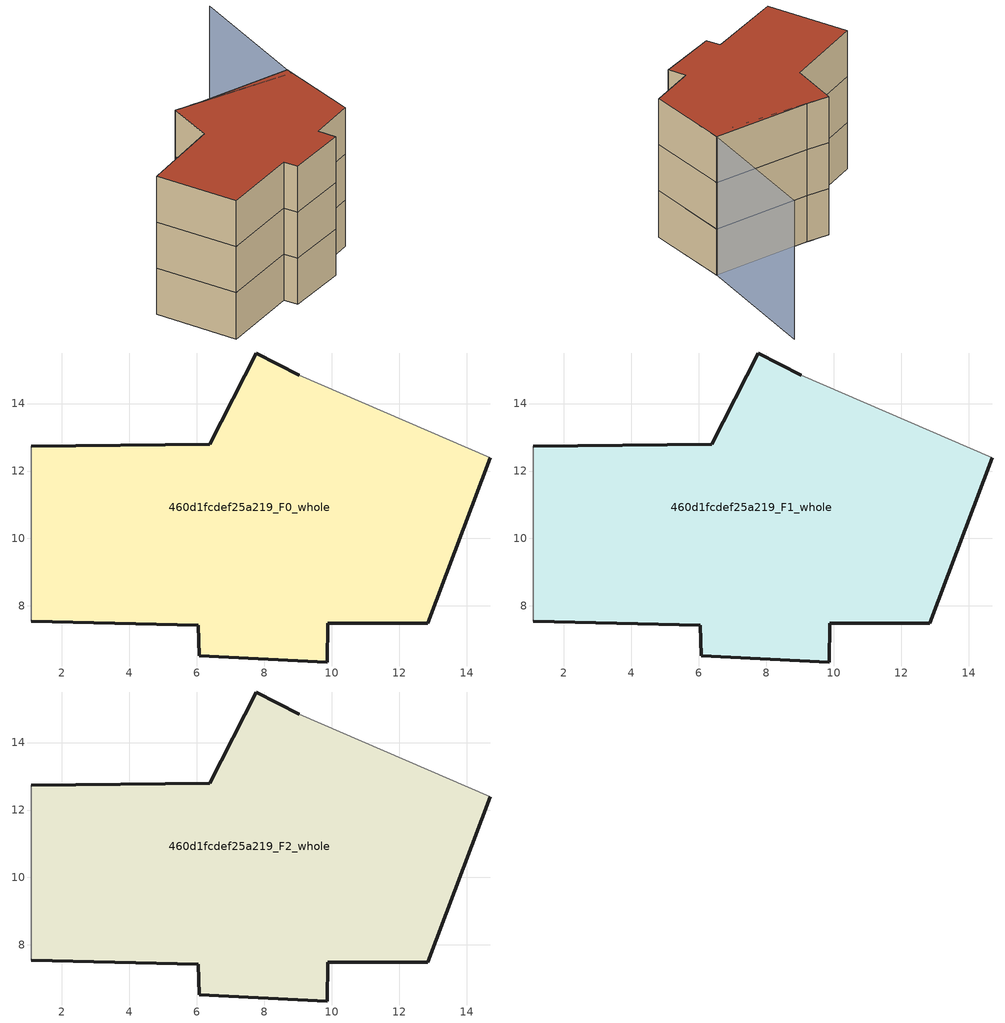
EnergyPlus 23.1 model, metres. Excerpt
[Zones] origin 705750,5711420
460d1fcdef25a219_F0_whole
 floor ground (EU_floor_Construction): 14.71,12.39 12.84,7.48 9.89,7.49 9.87,6.34 6.08,6.53 6.04,7.43 1.09,7.54 1.09,12.73 6.39,12.79 7.76,15.5 9.03,14.84 z0
 wall outside (EU_wall_Construction): 1.09,7.54 6.04,7.43 6.08,6.53 9.87,6.34 9.89,7.49 12.84,7.48 14.71,12.39 / 9.03,14.84 7.76,15.5 6.39,12.79 1.09,12.73 z0:3
 wall adiabatic (EU_wall_Construction): 1.09,12.73 1.09,7.54 / 14.71,12.39 9.03,14.84 z0:3
460d1fcdef25a219_F1_whole
 floor to 460d1fcdef25a219_F0_whole (EU_floor_Construction): 14.71,12.39 12.84,7.48 9.89,7.49 9.87,6.34 6.08,6.53 6.04,7.43 1.09,7.54 1.09,12.73 6.39,12.79 7.76,15.5 9.03,14.84 z3
 wall outside (EU_wall_Construction): 1.09,7.54 6.04,7.43 6.08,6.53 9.87,6.34 9.89,7.49 12.84,7.48 14.71,12.39 / 9.03,14.84 7.76,15.5 6.39,12.79 1.09,12.73 z3:6
 wall adiabatic (EU_wall_Construction): 1.09,12.73 1.09,7.54 / 14.71,12.39 9.03,14.84 z3:6
460d1fcdef25a219_F2_whole
 floor to 460d1fcdef25a219_F1_whole (EU_floor_Construction): 14.71,12.39 12.84,7.48 9.89,7.49 9.87,6.34 6.08,6.53 6.04,7.43 1.09,7.54 1.09,12.73 6.39,12.79 7.76,15.5 9.03,14.84 z6
 wall outside (EU_wall_Construction): 1.09,7.54 6.04,7.43 6.08,6.53 9.87,6.34 9.89,7.49 12.84,7.48 14.71,12.39 / 9.03,14.84 7.76,15.5 6.39,12.79 1.09,12.73 z6:9
 wall adiabatic (EU_wall_Construction): 1.09,12.73 1.09,7.54 / 14.71,12.39 9.03,14.84 z6:9
 roof outside (EU_roof_Construction): 12.84,7.48 14.71,12.39 9.03,14.84 7.76,15.5 6.39,12.79 1.09,12.73 1.09,7.54 6.04,7.43 6.08,6.53 9.87,6.34 9.89,7.49 z9
shading: 18.44,19.64 14.51,12.02 / 14.51,12.02 8.63,15.04 z0:9
[Building]
EU S2 Campaign: North Axis=0; Terrain=City; Solar Distribution=FullExterior
[Site:Location]
London: Latitude=51.5; Longitude=-0.5; Time Zone=0; Elevation=25
[SizingPeriod:WeatherFileDays]
AnnualSizingPeriod: Begin Month=1; Begin Day of Month=1; End Month=12; End Day of Month=31; Day of Week for Start Day=Monday; Use Weather File Daylight Saving Period=No; Use Weather File Rain and Snow Indicators=No
[MATERIAL]
EU_InternalMass_Material: Roughness=MediumRough; Thickness=0.1; Conductivity=1; Density=1800; Specific Heat=900; Thermal Absorptance=0.9; Solar Absorptance=0.7; Visible Absorptance=0.7
[MATERIAL:NOMASS] Roughness=MediumRough; Thermal Absorptance=0.9; Solar Absorptance=0.7; Visible Absorptance=0.7
Name | Thermal Resistance
EU_wall_NoMass | 1.04674
EU_roof_NoMass | 4.32442
EU_floor_NoMass | 2.04616
[CONSTRUCTION]
EU_wall_Construction: EU_wall_NoMass
EU_roof_Construction: EU_roof_NoMass
EU_floor_Construction: EU_floor_NoMass
EU_InternalMass_Construction: EU_InternalMass_Material
[ZONE] Type=1; Multiplier=1; Ceiling Height=autocalculate; Floor Area=autocalculate; Part of Total Floor Area=Yes
Name | Volume
460d1fcdef25a219_F0_whole | 243.16
460d1fcdef25a219_F1_whole; 460d1fcdef25a219_F2_whole | 243.162
[INTERNALMASS] Construction=EU_InternalMass_Construction; Surface Area=81.0538
Name | Zone or ZoneList
460d1fcdef25a219_F0_whole_EU_InternalMass | 460d1fcdef25a219_F0_whole
460d1fcdef25a219_F1_whole_EU_InternalMass | 460d1fcdef25a219_F1_whole
460d1fcdef25a219_F2_whole_EU_InternalMass | 460d1fcdef25a219_F2_whole
[OTHEREQUIPMENT] Fuel Type=Electricity; Design Level Calculation Method=Watts/Area; Power per Zone Floor Area=1; Fraction Latent=0; Fraction Radiant=0; Fraction Lost=0; Carbon Dioxide Generation Rate=0; EndUse Subcategory=EU_Step8_InternalGains
Name | Zone or ZoneList or Space or SpaceList | Schedule
EU_Step8_InternalGain_460d1fcdef25a219_F0_whole_f000 | 460d1fcdef25a219_F0_whole | EU_Step8_GainSchedule_460d1fcdef25a219_F0_whole_f000
EU_Step8_InternalGain_460d1fcdef25a219_F1_whole_f000 | 460d1fcdef25a219_F1_whole | EU_Step8_GainSchedule_460d1fcdef25a219_F1_whole_f000
EU_Step8_InternalGain_460d1fcdef25a219_F2_whole_f000 | 460d1fcdef25a219_F2_whole | EU_Step8_GainSchedule_460d1fcdef25a219_F2_whole_f000
[ZONEVENTILATION:DESIGNFLOWRATE] Schedule=EU_AlwaysOn; Design Flow Rate Calculation Method=AirChanges/Hour; Air Changes per Hour=0.488719; Ventilation Type=Natural; Fan Pressure Rise=0; Fan Total Efficiency=1; Constant Term Coefficient=1; Temperature Term Coefficient=0; Velocity Term Coefficient=0; Velocity Squared Term Coefficient=0; Minimum Indoor Temperature=-100; Maximum Indoor Temperature=100; Delta Temperature=-100; Minimum Outdoor Temperature=-100; Maximum Outdoor Temperature=100; Maximum Wind Speed=40
Name | Zone or ZoneList or Space or SpaceList
EU_ConstantAir_460d1fcdef25a219_F0_whole | 460d1fcdef25a219_F0_whole
EU_ConstantAir_460d1fcdef25a219_F1_whole | 460d1fcdef25a219_F1_whole
EU_ConstantAir_460d1fcdef25a219_F2_whole | 460d1fcdef25a219_F2_whole
[HVACTEMPLATE:THERMOSTAT] Constant Heating Setpoint=20; Constant Cooling Setpoint=50
EU_HeatOnly_460d1fcdef25a219_F0_whole; EU_HeatOnly_460d1fcdef25a219_F1_whole; EU_HeatOnly_460d1fcdef25a219_F2_whole
[HVACTEMPLATE:ZONE:IDEALLOADSAIRSYSTEM] System Availability Schedule=EU_AlwaysOn; Maximum Heating Supply Air Temperature=50; Minimum Cooling Supply Air Temperature=13; Maximum Heating Supply Air Humidity Ratio=0.0156; Minimum Cooling Supply Air Humidity Ratio=0.0077; Heating Limit=NoLimit; Cooling Limit=NoLimit; Heating Availability Schedule=EU_AlwaysOn; Cooling Availability Schedule=EU_CoolingOff; Dehumidification Control Type=ConstantSensibleHeatRatio; Cooling Sensible Heat Ratio=0.7; Dehumidification Setpoint=60; Humidification Control Type=None; Humidification Setpoint=30; Outdoor Air Method=None; Outdoor Air Flow Rate per Person=0.00944; Outdoor Air Flow Rate per Zone Floor Area=0; Outdoor Air Flow Rate per Zone=0; Demand Controlled Ventilation Type=None; Outdoor Air Economizer Type=NoEconomizer; Heat Recovery Type=None; Sensible Heat Recovery Effectiveness=0.7; Latent Heat Recovery Effectiveness=0.65
Name | Template Thermostat
460d1fcdef25a219_F0_whole | EU_HeatOnly_460d1fcdef25a219_F0_whole
460d1fcdef25a219_F1_whole | EU_HeatOnly_460d1fcdef25a219_F1_whole
460d1fcdef25a219_F2_whole | EU_HeatOnly_460d1fcdef25a219_F2_whole
[SIZING:ZONE] Zone Cooling Design Supply Air Temperature Input Method=SupplyAirTemperature; Zone Cooling Design Supply Air Temperature=13; Zone Heating Design Supply Air Temperature Input Method=SupplyAirTemperature; Zone Heating Design Supply Air Temperature=50; Zone Cooling Design Supply Air Humidity Ratio=0.008; Zone Heating Design Supply Air Humidity Ratio=0.008; Cooling Design Air Flow Method=DesignDay; Cooling Design Air Flow Rate=0; Cooling Minimum Air Flow per Zone Floor Area=0.000762; Cooling Minimum Air Flow=0; Cooling Minimum Air Flow Fraction=0.2; Heating Design Air Flow Method=DesignDay; Heating Design Air Flow Rate=0; Heating Maximum Air Flow per Zone Floor Area=0.002032; Heating Maximum Air Flow=0.141576; Heating Maximum Air Flow Fraction=0.3; Account for Dedicated Outdoor Air System=No; Dedicated Outdoor Air System Control Strategy=NeutralSupplyAir; Dedicated Outdoor Air Low Setpoint Temperature for Design=autosize; Dedicated Outdoor Air High Setpoint Temperature for Design=autosize; Zone Load Sizing Method=Sensible Load Only No Latent Load; Zone Latent Cooling Design Supply Air Humidity Ratio Input Method=HumidityRatioDifference; Zone Cooling Design Supply Air Humidity Ratio Difference=0.005; Zone Latent Heating Design Supply Air Humidity Ratio Input Method=HumidityRatioDifference; Zone Humidification Design Supply Air Humidity Ratio Difference=0.005
460d1fcdef25a219_F0_whole; 460d1fcdef25a219_F1_whole; 460d1fcdef25a219_F2_whole
[SCHEDULE:CONSTANT]
Name | Hourly Value
EU_AlwaysOn | 1
EU_CoolingOff | 0
[SCHEDULE:FILE] Column Number=1; Rows to Skip at Top=0; Number of Hours of Data=8760; Column Separator=Comma; Interpolate to Timestep=No; Minutes per Item=60; Adjust Schedule for Daylight Savings=Yes
Name | File
EU_Step8_GainSchedule_460d1fcdef25a219_F0_whole_f000 | ../../schedules/460d1fcdef25a219/460d1fcdef25a219_F0_whole_f000_gain.csv
EU_Step8_GainSchedule_460d1fcdef25a219_F1_whole_f000 | ../../schedules/460d1fcdef25a219/460d1fcdef25a219_F1_whole_f000_gain.csv
EU_Step8_GainSchedule_460d1fcdef25a219_F2_whole_f000 | ../../schedules/460d1fcdef25a219/460d1fcdef25a219_F2_whole_f000_gain.csv
